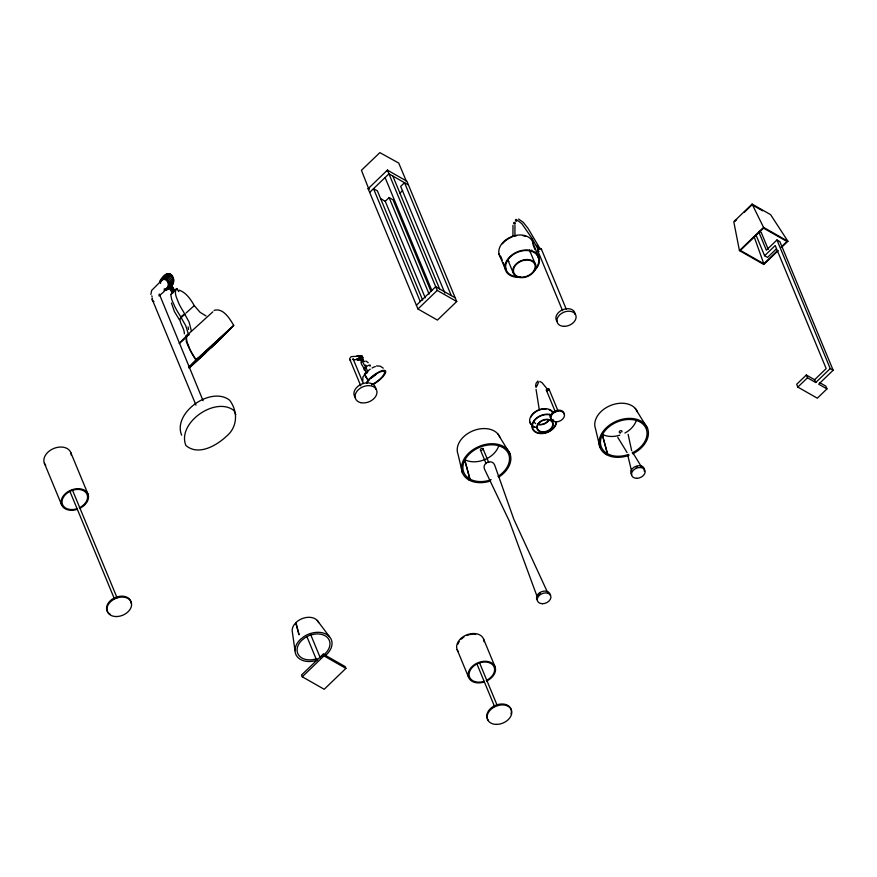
<?xml version="1.0" encoding="UTF-8"?>
<svg xmlns="http://www.w3.org/2000/svg" width="877" height="877" viewBox="0 0 877 877"><rect width="100%" height="100%" fill="white"/><g stroke="black" fill="none" stroke-linecap="round" stroke-linejoin="round"><path stroke-width="1.32" d="M349.66 358.616L351.162 356.599L361.993 356.117L362.804 357.948L361.784 359.636L356.5 359.252L362.497 358.945M512.979 225.323L512.946 235.453M514.963 225.312L514.92 235.299M367.66 372.122C368.581 370.28 357.41 355.909 364.81 361.686M536.066 387.59L536.198 386.044M362.563 361.105L360.743 358.66L362.782 360.765L361.083 362.037L361.357 363.845L366.739 373.218M160.458 283.435C160.272 280.289 164.251 277.888 166.575 280.443C171.903 286.22 163.286 292.151 159.504 295.505M164.01 290.32C175.63 290.43 164.931 270.028 159.702 281.692M167.595 289.246C180.41 283.644 170.291 264.372 161.138 279.215M357.29 359.844C361.006 360.875 359.767 353.946 356.676 356.38M535.496 385.924L536.154 383.128L537.875 381.024M536.888 386.176L538.642 382.054M350.34 359.68L350.164 360.315L350.679 360.052M170.653 284.071L174.742 290.616L170.796 294.836L171.695 299.506L174.841 306.698A75.203 34.609 41 0 0 179.577 314.898L185.727 325.652L188.698 335.135M159.022 295.955L159.318 294.08L203.069 400.723M172.944 292.205L171.026 294.113M164.229 277.253L165.665 274.775M353.069 359.219L353.036 358.671L363.319 383.534M517.178 220.653C515.566 223.098 514.382 218.143 516.937 219.71M178.809 291.657L176.825 288.522C173.295 292.589 177.22 298.706 178.623 303.003A72.583 48.136 28.2 0 0 183.227 311.335L189.18 322.276L191.405 331.177M184.378 333.819C184.444 325.74 174.227 319.107 185.025 313.966M212.87 311.806L185.771 336.461L186.417 341.931L189.575 349.134A75.203 34.609 41 0 0 194.31 357.334L196.075 359.998L188.862 367.156M214.098 310.381C223.24 307.575 229.741 318.746 233.731 325.378L217.781 341.581L189.344 367.967M362.946 376.606L362.771 381.177M366.465 382.471L368.877 379.335M369.206 379.807L367.496 382.01A11.061 3.278 -37.4 0 0 366.729 383.512M362.935 359.91L361.258 361.894M359.449 356.654L360.622 355.799L361.993 356.117M365.687 367.112L364.876 368.143A3.815 1.129 -37.4 0 0 365.139 369.919M362.563 360.743L363.341 359.767M318.658 622.659A14.032 9.976 -22.5 0 0 295.977 622.56L293.872 625.126A14.032 9.976 -22.5 0 0 292.162 630.651L295.012 650.613M184.225 339.224L179.193 343.477L187.952 334.444L189.147 334.641M364.459 368.57L365.479 367.496A3.815 1.129 -37.4 0 1 369.261 365.106A3.815 1.129 -37.4 0 1 369.984 366.29M366.772 371.19L366.882 371.958M366.981 372.878C362.354 372.593 366.652 378.678 368.23 380.201L369.951 378.393A12.486 3.694 -37.4 0 1 385.54 370.971A12.486 3.694 -37.4 0 1 373.536 384.247M368.23 380.201L370.587 378.404A11.061 3.278 -37.4 0 1 384.554 372.243A11.061 3.278 -37.4 0 1 371.541 384.718M176.036 289.224L172.901 292.293L169.48 286.867M160.283 280.322L166.74 274.019M163.44 278.086L167.967 273.646M161.806 280.256L151.644 290.419L150.877 294.453M164.733 278.141L169.261 273.701M165.994 278.601L170.522 274.172M166.202 278.765L170.73 274.326M167.145 279.456L171.673 275.016M168.11 280.629L172.637 276.189M168.812 282.054L173.339 277.614M169.217 283.622L173.745 279.182M169.294 285.233L173.821 280.793M165.293 290.375L168.91 286.823M169.031 286.768L173.558 282.339M166.52 290.002L172.977 283.709M176.825 288.522L174.446 290.857L171.015 285.42M181.342 317.562L184.225 314.777M188.073 326.88L188.544 329.478M368.121 188.708L387.415 170.127L406.906 181.232L456.731 301.513L437.437 320.094L417.945 308.989L368.121 188.708L369.096 189.257M369.655 192.403L388.95 173.832L408.441 184.937M425.257 297.862L385.255 201.293L389.114 197.577L393.006 199.792L430.936 291.35M399.759 193.291L402.653 190.506M416.411 305.284L435.705 286.713L455.196 297.818M417.945 308.989L437.239 290.408L387.415 170.127M782.131 246.843L787.919 241.263L770.587 214.635L752.082 204.089L733.775 221.728L739.443 250.603L763.812 264.492L778.272 250.559M734.74 221.541L736.669 219.678M744.376 212.256L752.082 204.834M739.443 250.603L763.549 227.384L752.082 204.089M323.24 654.11L301.535 675.005L302.269 676.781L324.205 689.278L345.9 668.384L345.165 666.597L323.24 654.11L323.975 655.886L345.9 668.384M302.269 676.781L323.975 655.886M776.956 239.969L830.223 368.581L815.763 382.515L814.612 379.741L806.325 375.016L796.678 384.301L797.829 387.086L817.32 398.191L826.967 388.895L818.679 384.181L833.15 370.247L779.883 241.635L776.956 239.969L766.345 250.186L758.802 231.966M776.211 249.057L767.528 257.41L764.601 255.744L775.213 245.527L826.178 368.592L814.612 379.741M781.166 247.029L786.943 241.449L763.549 228.13L740.407 250.416L763.801 263.747L777.307 250.745M797.829 387.086L807.476 377.79L806.325 375.016M211.302 347.632L230.947 328.009L196.075 359.998L194.365 357.279A72.583 48.136 28.2 0 1 189.761 348.947C188.391 344.705 184.367 338.445 187.952 334.444M186.132 312.957L194.255 305.624C190.769 299.32 186.22 292.688 179.182 290.123M185.946 336.297L187.777 334.586M205.646 352.949L189.004 367.978M169.118 287.272C169.798 290.057 175.926 297.38 171.037 288.961M538.862 249.496L539.772 249.101M365.117 373.449L365.808 372.835L364.339 374.819A8.671 2.565 -37.4 0 0 363.736 375.992M538.895 249.561L539.826 249.189M468.833 479.916L469.908 479.083L464.624 459.537A21.169 15.052 -22.5 0 0 498.673 445.976M606.38 454.582L607.454 453.738L602.17 434.203L607.454 453.738M233.731 325.378L196.075 359.998L198.038 358.244L197.402 358.868A29.303 0.756 -43.3 0 0 189.684 366.553M166.937 288.215L164.076 289.07M171.048 285.573L172.122 284.806M547.632 389.092L547.018 389.837L547.697 389.18M376.474 365.895L380.245 366.169L383.26 368.176M620.291 432.832L620.379 432.821A1.425 1.009 -22.5 0 1 619.962 432.789M514.448 222.309C511.642 222.966 516.049 225.51 515.314 222.791M518.57 219.042L523.207 222.276L528.031 228.393L539.837 248.366M357.52 355.919L361.094 355.766M357.071 356.084L361.642 355.919M359.263 356.599L362.354 356.468M359.526 357.038L362.618 356.917M359.68 357.542L362.771 357.421M359.713 358.079L362.804 357.948M359.614 358.594L362.716 358.474M353.124 359.723L362.179 359.34M357.761 359.954L361.335 359.8M360.853 359.822L359.592 359.121M186.297 336.077L187.261 336.472M205.996 315.917L200.12 312.344L194.255 305.624M153.968 301.567L152.445 300.778L152.368 298.991M754.428 206.161L762.606 210.82M763.549 227.384L787.919 241.263M759.274 231.309L761.225 232.427L768.263 249.419M830.223 368.581L833.15 370.247M819.896 382.745L825.816 386.121L826.967 388.895M807.476 377.79L815.763 382.515M380.574 198.63L385.255 201.293M437.239 290.408L456.731 301.513M539.837 381.44L542.085 382.723L546.952 388.654M365.928 360.995L368.197 362.672M295.681 622.922L299.046 634.795L295.977 622.56M518.186 220.818L521.848 223.701L532.218 238.697M469.908 479.083L464.624 459.537M368.252 380.158L365.545 376.036L365.347 373.47A8.671 2.565 -37.4 0 1 370.226 369.173M361.05 358.54L362.771 360.82M360.611 358.737L362.453 361.203M360.491 358.836L362.322 361.302M360.272 359.033L362.201 361.379M360.272 359.318L361.971 361.477M317.266 620.445L329.412 636.636M179.357 319.732L174.37 311.499L171.421 302.938M170.434 284.236L174.545 290.758M170.916 285.507L174.337 290.945M170.653 285.749L174.084 291.186M169.678 284.937L173.789 291.46M169.371 285.222L173.482 291.745M169.754 286.593L173.175 292.03M170.083 288.105L172.824 292.458M168.505 286.121L172.616 292.644M635.288 408.441L647.555 428.382M497.741 433.775L509.997 453.716M632.569 452.28L641.887 467.518M366.246 366.071L365.687 365.04M536.954 245.209L538.27 247.577M532.109 238.511L537.996 249.134M631.659 450.701L628.118 434.29M547.763 592.83L513.889 519.425L494.595 464.876C492.03 458.77 482.087 462.727 484.411 468.932L509.373 521.223L537.283 596.996M235.836 414.613L233.951 410.535C215.325 395.922 176.672 423.087 185.902 445.516C198.246 456.106 216.235 445.779 226.233 436.483C237.667 427.165 238.204 411.719 229.675 400.23C211.05 385.617 172.407 412.782 181.638 435.2M755.919 234.773L764.601 255.744M541.427 249.211L566.29 309.23M537.733 250.69L562.596 310.71M533.03 243.181L539.245 258.178M533.435 245.878L534.992 249.627M536.022 252.127L538.621 258.386M529.445 249.978L535.661 264.986A11.96 8.496 -22.5 0 1 520.291 277.625A11.96 8.496 -22.5 0 1 516.959 263.177A11.96 8.496 -22.5 0 1 535.661 264.986M507.772 259.713L512.946 272.21M500.679 256.303L502.225 260.052M503.266 262.563L505.854 268.811M499.013 254.001L505.229 269.009M549.024 389.18L558.101 411.094M546.382 390.232L555.459 412.146M451.293 295.593L404.538 182.712L400.679 186.428L444.847 293.039M392.841 176.047L439.596 288.928M385.091 177.549L431.846 290.43M389.114 197.577L429.116 294.146M422.615 300.033L377.417 190.912L373.514 188.687L420.269 301.567M483.117 448.958L488.73 462.53M480.464 450.011L486.088 463.582M483.567 639.059L495.067 666.816M479.478 662.661L497.27 705.612M476.825 663.714L494.617 706.665M349.89 359.559L360.776 385.847M457.114 649.594L468.614 677.351M310.414 633.994L320.28 657.805M306.972 636.823L316.827 660.644M151.896 298.673L195.977 405.108M70.785 452.587L88.04 494.222M72.374 489.892L117.09 597.84M69.732 490.945L114.438 598.892M44.332 463.122L61.587 504.757M754.121 236.68L763.801 263.747M627.066 452.532L617.748 437.327M151.853 295.845L152.16 297.182M627.658 454.79L631.692 471.574M599.934 447.347L595.516 428.754A22.594 16.06 -22.5 0 1 610.765 405.393A22.594 16.06 -22.5 0 1 637.491 412.037M462.387 472.681L457.969 454.089A22.594 16.06 -22.5 0 1 473.218 430.728A22.594 16.06 -22.5 0 1 499.945 437.371M539.147 408.835L536.066 389.454M405.93 180.673A1.425 1.009 -22.5 0 1 406.292 181.079L398.728 163.056L379.862 152.631L361.445 170.281L368.735 188.862A1.425 1.009 -22.5 0 1 369.085 187.777M386.45 171.059A1.425 1.009 -22.5 0 1 388.39 170.686M520.51 277.132A11.302 8.036 -22.5 0 0 535.047 265.183A11.302 8.036 -22.5 0 0 517.364 263.484A11.302 8.036 -22.5 0 0 520.51 277.132A17.913 12.727 -22.5 0 1 505.821 262.629A17.913 12.727 -22.5 0 1 530.958 250.548A17.913 12.727 -22.5 0 1 534.871 270.204M500.339 257.049A17.913 12.727 -22.5 0 1 512.398 236.351A17.913 12.727 -22.5 0 1 533.271 245.428M531.594 250.088A17.255 12.267 -22.5 0 1 530.355 252.335M508.901 261.434A17.255 12.267 -22.5 0 1 506.402 260.787M502.477 243.773A17.255 12.267 -22.5 0 1 512.19 236.922M514.317 236.242A17.255 12.267 -22.5 0 1 516.498 235.77M523.141 235.749A17.255 12.267 -22.5 0 1 525.641 236.395M516.443 276.617A17.255 12.267 -22.5 0 1 507.553 260.414A17.255 12.267 -22.5 0 1 531.857 251.403A17.255 12.267 -22.5 0 1 534.411 269.963M537.919 251.008A1.995 1.414 -22.5 0 1 539.07 248.63A1.995 1.414 -22.5 0 1 541.504 249.583M539.092 251.469A1.995 1.414 -22.5 0 1 538.226 251.25M557.191 321.541A9.965 7.082 -22.5 0 1 562.946 309.647A9.965 7.082 -22.5 0 1 575.082 314.415M548.289 420.62A8.079 5.744 -22.5 0 1 537.437 424.073M553.891 420.752A7.115 5.065 -22.5 0 1 553.825 411.664A7.115 5.065 -22.5 0 1 564.141 414.218M546.733 390.638A1.425 1.009 -22.5 0 1 546.722 389.147A1.425 1.009 -22.5 0 1 548.662 388.774A1.425 1.009 -22.5 0 1 548.673 390.265M547.708 390.758A1.425 1.009 -22.5 0 1 547.018 390.747M553.069 419.436A12.322 8.759 -22.5 0 1 552.181 421.037M536.856 427.537A12.322 8.759 -22.5 0 1 532.799 425.882M531.155 424.183A12.322 8.759 -22.5 0 1 530.245 422.089M530.826 417.288A12.322 8.759 -22.5 0 1 531.714 415.687M532.273 414.92A12.322 8.759 -22.5 0 1 542.03 409.252M543.06 409.099A12.322 8.759 -22.5 0 1 546.075 409.055M548.816 409.647A12.322 8.759 -22.5 0 1 552.729 412.541M549.43 414.328A8.54 6.073 -22.5 0 1 550.131 417.408M548.651 420.752A8.54 6.073 -22.5 0 1 539.081 424.808M535.606 423.58A8.54 6.073 -22.5 0 1 533.83 420.938M556.511 422.484A12.793 9.088 -22.5 0 1 540.977 433.633A12.793 9.088 -22.5 0 1 533.117 421.969A12.793 9.088 -22.5 0 1 551.381 414.865M534.806 427.406A12.793 9.088 -22.5 0 1 532.449 426.167M530.749 424.402A12.793 9.088 -22.5 0 1 536.812 410.743A12.793 9.088 -22.5 0 1 553.146 412.322M556.062 422.539A12.322 8.759 -22.5 0 1 541.098 433.271A12.322 8.759 -22.5 0 1 533.523 422.034A12.322 8.759 -22.5 0 1 551.118 415.205M77.099 508.682A13.265 9.428 -22.5 0 1 62.552 499.046A13.265 9.428 -22.5 0 1 83.523 490.692A13.265 9.428 -22.5 0 1 79.237 507.838M110.206 614.251A12.815 9.11 -22.5 0 1 114.098 598.081A12.815 9.11 -22.5 0 1 131.221 603.519M45.725 465.391A14.24 10.118 -22.5 0 1 53.946 448.399A14.24 10.118 -22.5 0 1 71.278 455.207M77.264 509.362A14.24 10.118 -22.5 0 1 61.653 499.013A14.24 10.118 -22.5 0 1 84.17 490.046A14.24 10.118 -22.5 0 1 79.566 508.452M355.547 397.698A11.39 8.101 -22.5 0 1 361.697 384.06A11.39 8.101 -22.5 0 1 375.827 389.18M357.235 356.468A1.622 1.458 87.7 0 1 359.329 358.046A1.622 1.458 87.7 0 1 357.071 359.263M372.067 368.011A8.671 2.565 -37.4 0 1 375.334 366.575M376.321 374.15A9.088 2.697 -37.4 0 1 370.752 378.316M636.231 420.642A21.169 15.052 -22.5 0 1 624.906 433.052M619.809 435.189A21.169 15.052 -22.5 0 1 602.17 434.203M629.006 455.349A25.63 18.22 -22.5 0 1 599.868 437.568A25.63 18.22 -22.5 0 1 640.155 420.642A25.63 18.22 -22.5 0 1 632.712 453.793M628.721 454.374A24.205 17.2 -22.5 0 1 601.194 437.59A24.205 17.2 -22.5 0 1 639.245 421.596A24.205 17.2 -22.5 0 1 632.207 452.905M631.648 474.819A7.115 5.065 -22.5 0 1 636.636 466.016A7.115 5.065 -22.5 0 1 644.2 471.135M635.847 466.981A5.7 4.045 -22.5 0 1 637.272 466.564M621.826 432.043A1.425 1.009 -22.5 0 0 620.993 430.673L620.631 430.706A1.425 1.009 -22.5 0 0 619.677 432.679M490.188 481.111A25.63 18.22 -22.5 0 1 462.212 463.242A25.63 18.22 -22.5 0 1 500.942 445.253A25.63 18.22 -22.5 0 1 498.651 477.176M491.164 479.708A24.205 17.2 -22.5 0 1 463.363 463.889A24.205 17.2 -22.5 0 1 499.791 446.13A24.205 17.2 -22.5 0 1 497.961 476.408M482.767 450.044A1.425 1.009 -22.5 0 0 482.142 448.399L481.78 448.432A1.425 1.009 -22.5 0 0 481.111 450.526M537.404 600.219A7.115 5.065 -22.5 0 1 541.504 591.723A7.115 5.065 -22.5 0 1 550.175 595.132M537.744 596.097A5.7 4.045 -22.5 0 1 538.281 594.979M539.147 593.937A5.7 4.045 -22.5 0 1 540.276 593.06M484.29 681.966A14.24 10.118 -22.5 0 1 468.68 671.607A14.24 10.118 -22.5 0 1 491.197 662.639A14.24 10.118 -22.5 0 1 486.592 681.045M458.507 651.863A14.24 10.118 -22.5 0 1 466.717 634.871A14.24 10.118 -22.5 0 1 484.049 641.69M484.126 681.286A13.265 9.428 -22.5 0 1 469.59 671.639A13.265 9.428 -22.5 0 1 490.55 663.286A13.265 9.428 -22.5 0 1 486.264 680.431M488.434 720.499A12.815 9.11 -22.5 0 1 497.412 704.669A12.815 9.11 -22.5 0 1 511.017 713.867M457.991 644.178A13.265 9.428 -22.5 0 1 459.252 641.569M461.258 639.158A13.265 9.428 -22.5 0 1 463.9 637.097M466.97 635.529A13.265 9.428 -22.5 0 1 469.162 634.805M470.269 634.553A13.265 9.428 -22.5 0 1 475.674 634.433M325.016 655.864A19.217 13.659 -22.5 0 0 328.754 635.978A19.217 13.659 -22.5 0 0 304.023 636.527L300.241 639.541A19.217 13.659 -22.5 0 0 297.336 656.84A19.217 13.659 -22.5 0 0 317.419 660.052M323.734 654.878A17.08 12.146 -22.5 0 0 327.066 637.195A17.08 12.146 -22.5 0 0 305.086 637.678L301.721 640.363A17.08 12.146 -22.5 0 0 299.134 655.744A17.08 12.146 -22.5 0 0 316.981 658.583M321.969 656.139A17.08 12.146 -22.5 0 1 320.05 657.257M564.086 326.343A9.965 7.082 -22.5 0 0 575.772 315.073A9.965 7.082 -22.5 0 0 559.69 314.876A9.965 7.082 -22.5 0 0 564.086 326.343M542.304 431.857A8.079 5.744 -22.5 0 0 552.674 423.317A8.079 5.744 -22.5 0 0 540.057 422.111A8.079 5.744 -22.5 0 0 542.304 431.857M555.93 421.881A7.115 5.065 -22.5 0 0 564.284 413.834A7.115 5.065 -22.5 0 0 552.795 413.692A7.115 5.065 -22.5 0 0 555.93 421.881M542.139 432.218A8.54 6.073 -22.5 0 0 553.124 423.185A8.54 6.073 -22.5 0 0 539.761 421.892A8.54 6.073 -22.5 0 0 542.139 432.218M116.137 616.553A12.815 9.11 -22.5 0 0 131.166 602.082A12.815 9.11 -22.5 0 0 110.491 601.819A12.815 9.11 -22.5 0 0 116.137 616.553M360.831 402.675A11.39 8.101 -22.5 0 0 376.978 391.953A11.39 8.101 -22.5 0 0 360.239 388.226A11.39 8.101 -22.5 0 0 360.831 402.675M636.603 478.316A7.115 5.065 -22.5 0 0 644.946 470.269A7.115 5.065 -22.5 0 0 633.468 470.127A7.115 5.065 -22.5 0 0 636.603 478.316M542.348 603.716A7.115 5.065 -22.5 0 0 550.701 595.669A7.115 5.065 -22.5 0 0 539.212 595.527A7.115 5.065 -22.5 0 0 542.348 603.716M496.338 724.391A12.815 9.11 -22.5 0 0 511.368 709.91A12.815 9.11 -22.5 0 0 490.692 709.646A12.815 9.11 -22.5 0 0 496.338 724.391"/></g></svg>
